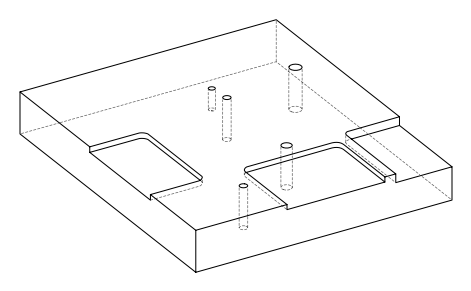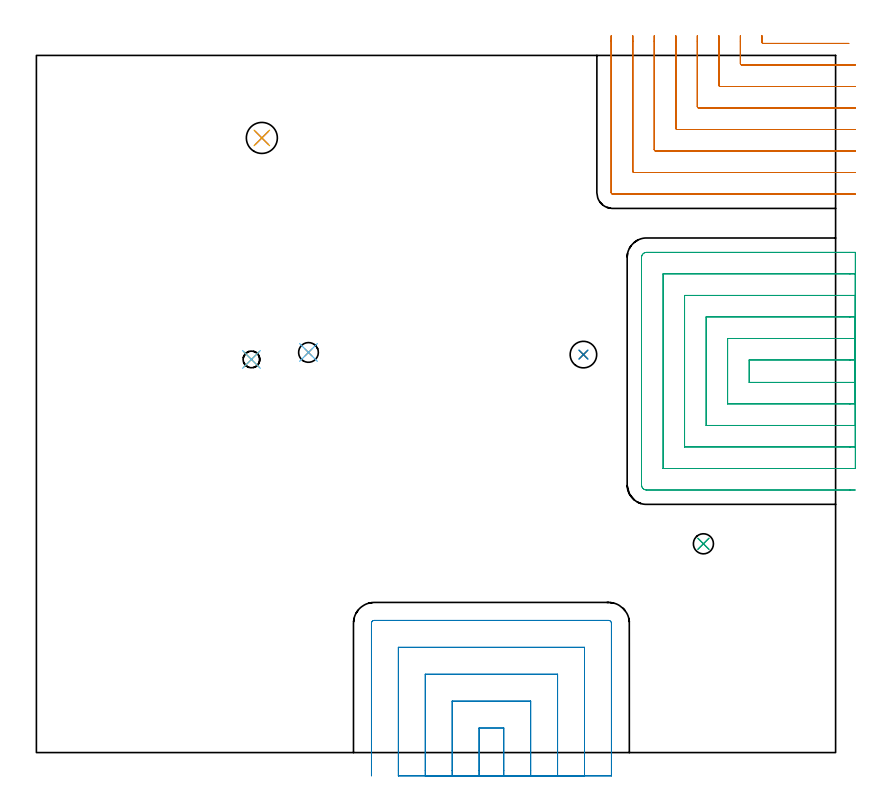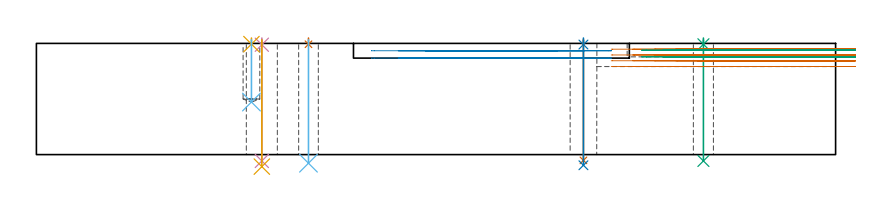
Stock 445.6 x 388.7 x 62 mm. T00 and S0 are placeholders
(PLAN: 15 operations, 9 tool changes, 27 min)
(1 SPOT_DRILL | STEP1HOLE | NXT0321_9005460120000 | 0.03 min | 1 mm3)
(2 SPOT_DRILL_1 | STEP1HOLE_1 | NXT0321_9005460120000 | 0.03 min | 2 mm3)
(3 SPOT_DRILL_2 | STEP1HOLE_2 | NXT0321_9005460120000 | 0.03 min | 1 mm3)
(4 SPOT_DRILL_3 | STEP1HOLE_3 | NXT0321_9005460120000 | 0.03 min | 4 mm3)
(5 SPOT_DRILL_4 | STEP1POCKET | NXT0321_9005460120000 | 0.03 min | 1 mm3)
(6 DRILL_THROUGH_HOLE_INTO_CENTER | STEP1HOLE | UGT0301_505 | 0.28 min | 5861 mm3)
(7 DRILL_THROUGH_HOLE_INTO_CENTER_1 | STEP1HOLE_1 | NXT0301_065 | 0.27 min | 4273 mm3)
(8 DRILL_TO_ENLARGE_THROUGH_HOLE | STEP1HOLE_1 | UGT0301_279 | 0.28 min | 6362 mm3)
(9 DRILL_THROUGH_HOLE_INTO_CENTER_2 | STEP1HOLE_2 | NXT0301_083 | 0.27 min | 6081 mm3)
(10 DRILL_THROUGH_HOLE_INTO_CENTER_3 | STEP1HOLE_3 | NXT0301_083 | 0.27 min | 6076 mm3)
(11 DRILL_TO_ENLARGE_THROUGH_HOLE_1 | STEP1HOLE_3 | UGT0301_244 | 0.28 min | 8462 mm3)
(12 DRILL_BLIND_HOLE_INTO_CENTER | STEP1POCKET | NXT0301_064 | 0.14 min | 2129 mm3)
(13 MILL_CORNER_NOTCH_RECTANGULAR | CORNER_NOTCH_RECTANGULAR | UGT0201_010 | Follow Part, ap 4, ae 75% | 9.77 min | 146257 mm3)
(14 MILL_SLOT | SLOT_PARTIAL_RECTANGULAR | UGT0201_104 | Follow Part, ap 5, ae 75% | 6.23 min | 105100 mm3)
(15 MILL_SLOT_1 | SLOT_PARTIAL_RECTANGULAR_1 | UGT0201_010 | Follow Part, ap 4, ae 75% | 9.07 min | 129062 mm3)
(TOOL NXT0321_9005460120000 | NC Spot Drill, 142deg, 12mm, Carbide, Uncoated | D12 PA142 FL30 Z2)
(TOOL UGT0301_505 | Carbide Drill 11.0 mm | D11 PA118 FL94 Z2)
(TOOL NXT0301_065 | Carbide Drill 9.4mm [860.1-0940-075A1-MM 2214] | D9.4 PA140 FL98 Z2)
(TOOL UGT0301_279 | Twist Drill 14.8 mm | D14.8 PA118 FL114 Z2)
(TOOL NXT0301_083 | Carbide Drill 11.2mm [860.1-1120-056A1-MM 2214] | D11.2 PA140 FL72 Z2)
(TOOL UGT0301_244 | Twist Drill 17.3 mm | D17.3 PA118 FL130 Z2)
(TOOL NXT0301_064 | Carbide Drill 9.3mm [860.1-0930-028A1-MM 2214] | D9.3 PA140 FL47 Z2)
(TOOL UGT0201_010 | End Mill 16 mm | D16 FL22 Z2)
(TOOL UGT0201_104 | End Mill 20 mm | D20 FL22 Z2)
(OP 1 SPOT_DRILL)
G17 G21 G94 G90
T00 M6
G54
G17 G0 G90 X151.7 Y223.1 S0 M3
G43 Z72. H0
G94 G81 G98 Z61.527 F250. R65.
G80
M5
M2
(OP 2 SPOT_DRILL_1)
G17 G21 G94 G90
T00 M6
G54
G17 G0 G90 X305. Y221.9 S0 M3
G43 Z72. H0
G94 G81 G98 Z61.363 F250. R65.
G80
M5
M2
(OP 3 SPOT_DRILL_2)
G17 G21 G94 G90
T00 M6
G54
G17 G0 G90 X371.9 Y116.4 S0 M3
G43 Z72. H0
G94 G81 G98 Z61.518 F250. R65.
G80
M5
M2
(OP 4 SPOT_DRILL_3)
G17 G21 G94 G90
T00 M6
G54
G17 G0 G90 X125.7 Y342.7 S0 M3
G43 Z72. H0
G94 G81 G98 Z61.255 F250. R65.
G80
M5
M2
(OP 5 SPOT_DRILL_4)
G17 G21 G94 G90
T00 M6
G54
G17 G0 G90 X119.9 Y219.2 S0 M3
G43 Z72. H0
G94 G81 G98 Z61.6 F250. R65.
G80
M5
M2
(OP 6 DRILL_THROUGH_HOLE_INTO_CENTER)
G17 G21 G94 G90
T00 M6
G54
G17 G0 G90 X151.7 Y223.1 S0 M3
G43 Z72. H0
G94 G73 G98 Z-4.805 F250. Q9.544 R64.
G80
M5
M2
(OP 7 DRILL_THROUGH_HOLE_INTO_CENTER_1)
G17 G21 G94 G90
T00 M6
G54
G17 G0 G90 X305. Y221.9 S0 M3
G43 Z72. H1
G94 G73 G98 Z-3.211 F250. Q9.316 R64.
G80
M5
M2
(OP 8 DRILL_TO_ENLARGE_THROUGH_HOLE)
G17 G21 G94 G90
T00 M6
G54
G17 G0 G90 X305. Y221.9 S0 M3
G43 Z72. H0
G94 G73 G98 Z-5.946 F250. Q13.589 R64.
G80
M5
M2
(OP 9 DRILL_THROUGH_HOLE_INTO_CENTER_2)
G17 G21 G94 G90
T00 M6
G54
G17 G0 G90 X371.9 Y116.4 S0 M3
G43 Z72. H1
G94 G73 G98 Z-3.538 F250. Q10.923 R64.
G80
M5
M2
(OP 10 DRILL_THROUGH_HOLE_INTO_CENTER_3)
G17 G21 G94 G90
T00 M6
G54
G17 G0 G90 X125.7 Y342.7 S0 M3
G43 Z72. H1
G94 G73 G98 Z-3.538 F250. Q10.923 R64.
G80
M5
M2
(OP 11 DRILL_TO_ENLARGE_THROUGH_HOLE_1)
G17 G21 G94 G90
T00 M6
G54
G17 G0 G90 X125.7 Y342.7 S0 M3
G43 Z72. H0
G94 G73 G98 Z-6.697 F250. Q17.174 R64.
G80
M5
M2
(OP 12 DRILL_BLIND_HOLE_INTO_CENTER)
G17 G21 G94 G90
T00 M6
G54
G17 G0 G90 X119.9 Y219.2 S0 M3
G43 Z72. H1
G94 G81 G98 Z29.3 F250. R64.
G80
M5
M2
(OP 13 MILL_CORNER_NOTCH_RECTANGULAR)
G17 G21 G94 G90
T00 M6
G54
G17 G0 G90 X404.5 Y399.7 S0 M3
G43 Z72. H0
Z58.775
G94 G1 Y396.7 F250.
Y396.193 F500.
G3 X405.293 Y395.4 R0.8
G1 X449.972
X452.972 F250.
G0 Z72.
X392.5 Y399.7
Z58.775
G1 Y396.7
Y384.194 F500.
G3 X393.294 Y383.4 R0.8
G1 X453.6
X456.6 F250.
G0 Z72.
X380.5 Y399.7
Z58.775
G1 Y396.7
Y372.194 F500.
G3 X381.294 Y371.4 R0.8
G1 X453.6
X456.6 F250.
G0 Z72.
X368.5 Y399.7
Z58.775
G1 Y396.7
Y360.194 F500.
G3 X369.294 Y359.4 R0.8
G1 X453.6
X456.6 F250.
G0 Z72.
X356.5 Y399.7
Z58.775
G1 Y396.7
Y348.195 F500.
G3 X357.295 Y347.4 R0.8
G1 X453.6
X456.6 F250.
G0 Z72.
X344.5 Y399.7
Z58.775
G1 Y396.7
Y336.195 F500.
G3 X345.295 Y335.4 R0.8
G1 X453.6
X456.6 F250.
G0 Z72.
X332.5 Y399.7
Z58.775
G1 Y396.7
Y324.195 F500.
G3 X333.295 Y323.4 R0.8
G1 X453.6
X456.6 F250.
G0 Z72.
X320.5 Y399.7
Z58.775
G1 Y396.7
Y312.196 F500.
G3 X321.296 Y311.4 R0.8
G1 X453.6
X456.6 F250.
G0 Z72.
X404.5 Y399.7
Z55.55
G1 Y396.7
Y396.193 F500.
G3 X405.293 Y395.4 R0.8
G1 X449.972
X452.972 F250.
G0 Z72.
X392.5 Y399.7
Z55.55
G1 Y396.7
Y384.194 F500.
G3 X393.294 Y383.4 R0.8
G1 X453.6
X456.6 F250.
G0 Z72.
X380.5 Y399.7
Z55.55
G1 Y396.7
Y372.194 F500.
G3 X381.294 Y371.4 R0.8
G1 X453.6
X456.6 F250.
G0 Z72.
X368.5 Y399.7
Z55.55
G1 Y396.7
Y360.195 F500.
G3 X369.295 Y359.4 R0.8
G1 X453.6
X456.6 F250.
G0 Z72.
X356.5 Y399.7
Z55.55
G1 Y396.7
Y348.195 F500.
G3 X357.295 Y347.4 R0.8
G1 X453.6
X456.6 F250.
G0 Z72.
X344.5 Y399.7
Z55.55
G1 Y396.7
Y336.195 F500.
G3 X345.295 Y335.4 R0.8
G1 X453.6
X456.6 F250.
G0 Z72.
X332.5 Y399.7
Z55.55
G1 Y396.7
Y324.195 F500.
G3 X333.295 Y323.4 R0.8
G1 X453.6
X456.6 F250.
G0 Z72.
X320.5 Y399.7
Z55.55
G1 Y396.7
Y312.196 F500.
G3 X321.296 Y311.4 R0.8
G1 X453.6
X456.6 F250.
G0 Z72.
X404.5 Y399.7
Z52.325
G1 Y396.7
Y396.193 F500.
G3 X405.293 Y395.4 R0.8
G1 X449.972
X452.972 F250.
G0 Z72.
X392.5 Y399.7
Z52.325
G1 Y396.7
Y384.194 F500.
G3 X393.294 Y383.4 R0.8
G1 X453.6
X456.6 F250.
G0 Z72.
X380.5 Y399.7
Z52.325
G1 Y396.7
Y372.194 F500.
G3 X381.294 Y371.4 R0.8
G1 X453.6
X456.6 F250.
G0 Z72.
X368.5 Y399.7
Z52.325
G1 Y396.7
Y360.195 F500.
G3 X369.295 Y359.4 R0.8
G1 X453.6
X456.6 F250.
G0 Z72.
X356.5 Y399.7
Z52.325
G1 Y396.7
Y348.195 F500.
G3 X357.295 Y347.4 R0.8
G1 X453.6
X456.6 F250.
G0 Z72.
X344.5 Y399.7
Z52.325
G1 Y396.7
Y336.195 F500.
G3 X345.295 Y335.4 R0.8
G1 X453.6
X456.6 F250.
G0 Z72.
X332.5 Y399.7
Z52.325
G1 Y396.7
Y324.195 F500.
G3 X333.295 Y323.4 R0.8
G1 X453.6
X456.6 F250.
G0 Z72.
X320.5 Y399.7
Z52.325
G1 Y396.7
Y312.196 F500.
G3 X321.296 Y311.4 R0.8
G1 X453.6
X456.6 F250.
G0 Z72.
X404.5 Y399.7
Z49.1
G1 Y396.7
Y396.193 F500.
G3 X405.293 Y395.4 R0.8
G1 X449.972
X452.972 F250.
G0 Z72.
X392.5 Y399.7
Z49.1
G1 Y396.7
Y384.194 F500.
G3 X393.294 Y383.4 R0.8
G1 X453.6
X456.6 F250.
G0 Z72.
X380.5 Y399.7
Z49.1
G1 Y396.7
Y372.194 F500.
G3 X381.294 Y371.4 R0.8
G1 X453.6
X456.6 F250.
G0 Z72.
X368.5 Y399.7
Z49.1
G1 Y396.7
Y360.195 F500.
G3 X369.295 Y359.4 R0.8
G1 X453.6
X456.6 F250.
G0 Z72.
X356.5 Y399.7
Z49.1
G1 Y396.7
Y348.195 F500.
G3 X357.295 Y347.4 R0.8
G1 X453.6
X456.6 F250.
G0 Z72.
X344.5 Y399.7
Z49.1
G1 Y396.7
Y336.195 F500.
G3 X345.295 Y335.4 R0.8
G1 X453.6
X456.6 F250.
G0 Z72.
X332.5 Y399.7
Z49.1
G1 Y396.7
Y324.195 F500.
G3 X333.295 Y323.4 R0.8
G1 X453.6
X456.6 F250.
G0 Z72.
X320.5 Y399.7
Z49.1
G1 Y396.7
Y312.196 F500.
G3 X321.296 Y311.4 R0.8
G1 X453.6
X456.6 F250.
G0 Z72.
M5
M2
(OP 14 MILL_SLOT)
G17 G21 G94 G90
T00 M6
G54
G17 G0 G90 X260.6 Y-13. S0 M3
G43 Z72. H0
Z57.9
G94 G1 Y-10. F250.
Y13.7 F500.
X246.8
Y-10.
Y-13. F250.
X275.6
Y-10.
Y28.7 F500.
X231.8
Y-10.
Y-13. F250.
X290.6
Y-10.
Y43.7 F500.
X216.8
Y-10.
Y-13. F250.
X305.6
Y-10.
Y58.7 F500.
X201.8
Y-10.
Y-13. F250.
X320.6
Y-10.
Y72.1 F500.
G3 X319. Y73.7 R1.6
G1 X188.4
G3 X186.8 Y72.1 R1.6
G1 Y-10.
Y-13. F250.
G0 X260.6 Z53.8
G1 Y-10.
Y13.7 F500.
X246.8
Y-10.
Y-13. F250.
X275.6
Y-10.
Y28.7 F500.
X231.8
Y-10.
Y-13. F250.
X290.6
Y-10.
Y43.7 F500.
X216.8
Y-10.
Y-13. F250.
X305.6
Y-10.
Y58.7 F500.
X201.8
Y-10.
Y-13. F250.
X320.6
Y-10.
Y72.1 F500.
G3 X319. Y73.7 R1.6
G1 X188.4
G3 X186.8 Y72.1 R1.6
G1 Y-10.
Y-13. F250.
G0 Z72.
M5
M2
(OP 15 MILL_SLOT_1)
G17 G21 G94 G90
T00 M6
G54
G17 G0 G90 X456.6 Y218.9 S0 M3
G43 Z72. H0
Z58.25
G94 G1 X453.6 F250.
X397.4 F500.
Y206.4
X453.6
X456.6 F250.
Y230.9
X453.6
X385.4 F500.
Y194.4
X453.6
X456.6 F250.
Y242.9
X453.6
X373.4 F500.
Y182.4
X453.6
X456.6 F250.
Y254.9
X453.6
X361.4 F500.
Y170.4
X453.6
X456.6 F250.
Y266.9
X453.6
X349.4 F500.
Y158.4
X453.6
X456.6 F250.
Y278.9
X453.6
X340.2 F500.
G3 X337.4 Y276.1 R2.8
G1 Y149.2
G3 X340.2 Y146.4 R2.8
G1 X453.6
X456.6 F250.
G0 Y218.9 Z54.5
G1 X453.6
X397.4 F500.
Y206.4
X453.6
X456.6 F250.
Y230.9
X453.6
X385.4 F500.
Y194.4
X453.6
X456.6 F250.
Y242.9
X453.6
X373.4 F500.
Y182.4
X453.6
X456.6 F250.
Y254.9
X453.6
X361.4 F500.
Y170.4
X453.6
X456.6 F250.
Y266.9
X453.6
X349.4 F500.
Y158.4
X453.6
X456.6 F250.
Y278.9
X453.6
X340.2 F500.
G3 X337.4 Y276.1 R2.8
G1 Y149.2
G3 X340.2 Y146.4 R2.8
G1 X453.6
X456.6 F250.
G0 Z72.
M5
M2
